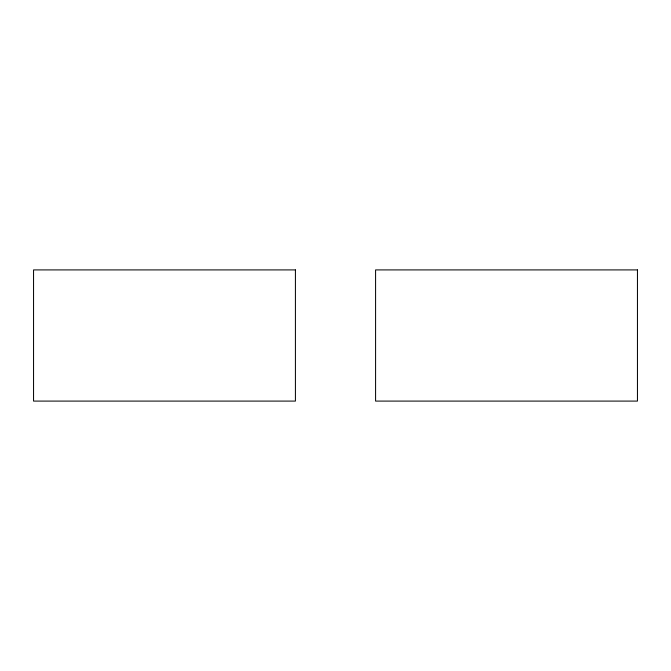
<?xml version="1.0" encoding="UTF-8"?>
<svg xmlns="http://www.w3.org/2000/svg" width="671" height="671" viewBox="0 0 671 671"><rect width="100%" height="100%" fill="white"/><g stroke="black" fill="none" stroke-linecap="round" stroke-linejoin="round"><path stroke-width="1.01" d="M295.416 269.91L33.55 269.91L33.55 401.09L295.416 401.09L295.416 269.91M637.45 269.91L375.584 269.91L375.584 401.09L637.45 401.09L637.45 269.91"/></g></svg>
